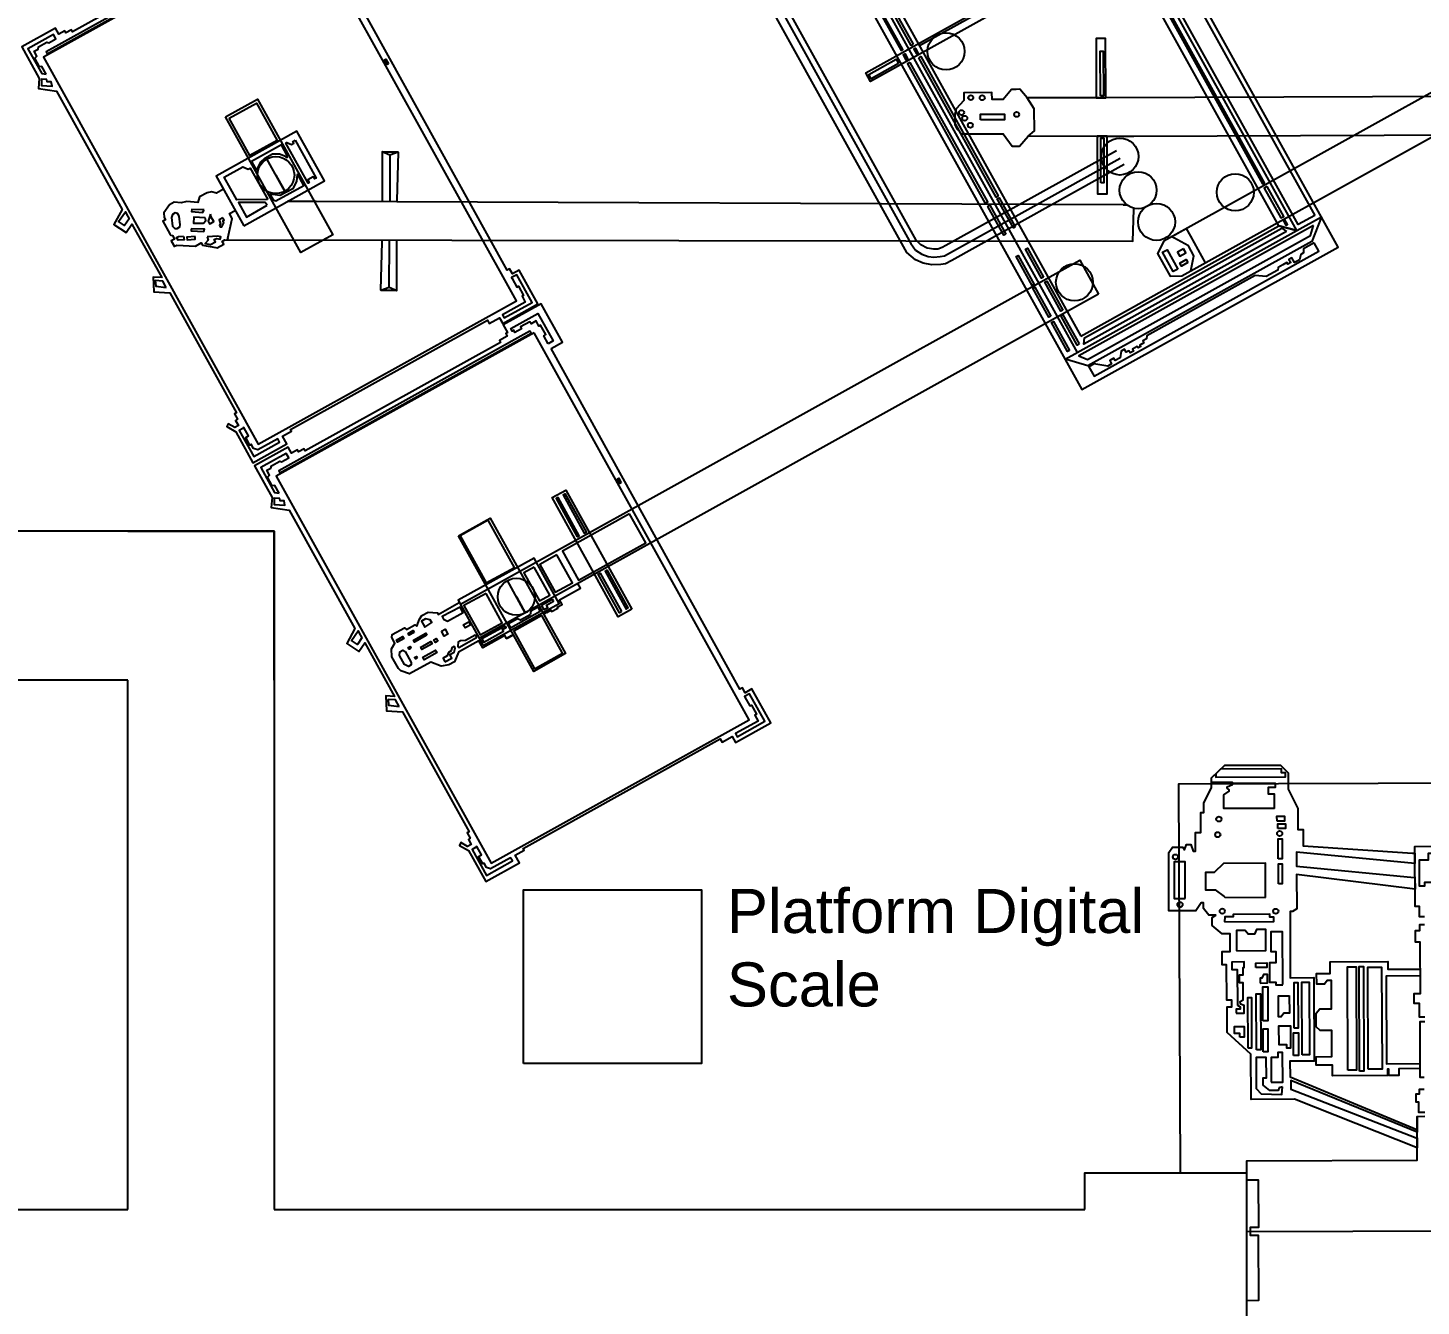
# Model space of a CAD drawing. Header units: millimetres. Extents: x 3191 to 879702, y -27549 to 222194.
# Drawn here: x 156491 to 165978, y 18186 to 26887 of the extents above; entities that cross this region are included whole.
import ezdxf

# ---------------------------------------------------------------- set-up
doc = ezdxf.new("R2010")
doc.units = ezdxf.units.MM
doc.header["$MEASUREMENT"] = 0
for name, color, linetype in [('Granulator', 11, 'Continuous'), ('Grater', 130, 'Continuous'), ('Worker-Walkway', 8, 'Continuous')]:
    doc.layers.add(name, color=color, linetype=linetype)
doc.styles.get("Standard").update_dxf_attribs({"font": 'arial.ttf'})

msp = doc.modelspace()

# ---------------------------------------------------------------- linework, layer by layer
at = {"layer": 'Granulator'}
for points in [[(163902.564, 26050.06335), (162740.91356, 25404.86068), (162717.09122, 25391.6293), (162686.36514, 25379.45199), (162660.12516, 25380.20919), (162614.43748, 25388.01793), (162571.52245, 25410.75712), (162538.56448, 25440.38494), (159786.86227, 30394.66712), (159780.3898, 30406.32043), (159761.94993, 30432.32298), (159720.50985, 30470.23577), (159666.98485, 30491.4443), (159632.18885, 30506.02944), (159603.39086, 30509.91469), (159554.7044, 30511.58981), (159507.91355, 30503.88622), (159459.24963, 30476.85736), (156442.93678, 28801.54004)], [(156469.17455, 28754.30044), (156469.17455, 28754.30044), (159481.51569, 30427.4118), (159508.06858, 30442.15978), (159570.3938, 30459.22672), (159623.5551, 30452.47882), (159687.39775, 30429.28116), (159731.11348, 30396.44823), (159752.03771, 30373.05851), (162503.62875, 25418.97649), (162533.68198, 25374.39773), (162577.53733, 25346.17572), (162620.86302, 25330.5992), (162659.27948, 25326.27504), (162702.20335, 25330.39177), (162731.95334, 25335.80863), (163929.00968, 26000.67641)], [(163955.86828, 25955.50755), (162782.08957, 25303.56861), (162739.81915, 25280.09082), (162706.70134, 25275.88347), (162644.80988, 25274.11444), (162586.77598, 25285.82883), (162534.00158, 25308.49836), (162474.69299, 25358.2549), (159713.16661, 30330.22493), (159699.46739, 30354.8896), (159673.99181, 30379.28879), (159647.02941, 30394.39409), (159610.53486, 30407.8921), (159566.24546, 30409.58981), (159536.29255, 30398.92999), (159475.29335, 30365.04987), (156494.17853, 28709.28221)], [(170988.74129, 29191.87592), (167855.62985, 27451.68645), (167837.50776, 27484.31423), (167815.3805, 27472.02433), (167804.66694, 27491.31348), (167518.89715, 27332.59153), (167528.59037, 27315.13944), (167517.10451, 27308.75997), (167536.23587, 27274.31506), (164225.23309, 25435.32137), (164183.10832, 25349.94669), (164268.26873, 25196.62024), (164348.48906, 25199.50772), (167665.93362, 27042.0793), (167691.36641, 26996.28901), (167997.20033, 27166.15496), (167971.75442, 27211.96886), (171075.93835, 28936.09144)], [(158124.40319, 27597.58776), (156794.59292, 26858.98593), (156786.65044, 26873.2859), (156749.28763, 26852.53388), (156741.63609, 26866.31006), (156701.51729, 26844.02732), (156678.90273, 26884.74353), (156448.76217, 26756.9191), (156568.03339, 26542.1781), (156563.1705, 26472.98156), (156684.62816, 26456.32017), (157132.05905, 25650.74649), (157076.61646, 25547.64436), (157160.05987, 25493.92185), (157199.28176, 25551.21498), (157401.6569, 25186.85014), (157343.35584, 25190.62275), (157347.22335, 25089.47375), (157456.67094, 25083.12005), (157910.60682, 24265.83451), (157897.60316, 24258.61203), (157917.93569, 24222.00448), (157904.58995, 24214.592), (157924.06105, 24179.5354), (157898.92299, 24165.57325), (157853.59058, 24192.35482), (157845.17367, 24173.87786), (157905.84613, 24137.75497), (158022.96667, 23926.88614), (158253.25459, 24054.79242), (158224.13404, 24107.22231), (158284.96307, 24141.00791), (158278.41522, 24152.79693), (159619.95116, 24897.91141), (159632.61197, 24875.11634), (159702.00544, 24913.65878), (159723.90276, 24874.2339), (159964.03662, 25007.60879), (159835.97813, 25238.17077), (159789.54916, 25212.38324), (159770.42345, 25246.818), (159753.44984, 25237.39054), (158469.17654, 27556.49918)], [(163082.77399, 26996.03197), (163102.46849, 27006.97068), (163085.65941, 27037.23446), (163056.39878, 27020.98255), (163048.90076, 27034.4823), (162562.32116, 26764.22677)], [(156615.69816, 26571.8366), (156586.70316, 26624.04045), (156569.47599, 26621.64074), (156536.90114, 26680.28991), (156551.51657, 26693.46718), (156532.85901, 26727.05906), (156560.26185, 26742.27912), (156563.91902, 26756.96022), (156620.6553, 26788.47263), (156632.90234, 26783.89006), (156681.5803, 26810.92673), (156664.75602, 26841.21788), (156491.32192, 26744.88929), (156584.75067, 26576.67618), (156615.69816, 26571.8366)], [(158945.75434, 26642.23715), (158936.6645, 26637.18848), (158919.28232, 26668.4841), (158928.37216, 26673.53277), (158945.75434, 26642.23715)], [(156620.59504, 26534.92075), (156582.74037, 26536.24347), (156583.445, 26493.20403), (156655.03588, 26490.37952), (156649.52761, 26518.52276), (156622.7398, 26519.66701), (156620.59504, 26534.92075)], [(158261.72169, 26009.68135), (158217.14375, 26089.94138), (158013.07366, 25976.59698)], [(158309.97351, 26121.81004), (158452.99451, 25864.30893), (158441.70391, 25858.03792), (158433.34547, 25873.08682), (158396.54579, 25852.64758), (158406.52953, 25834.67242), (158399.00276, 25830.49191), (158247.85551, 26102.62388), (158253.29117, 26105.64294), (158285.29778, 26093.33573), (158301.60651, 26102.39391), (158295.33749, 26113.68092), (158309.97351, 26121.81004)], [(158013.07366, 25976.59698), (158044.18531, 25920.58222), (158055.01277, 25926.596), (158075.79895, 25974.21143), (158104.4422, 25999.56372), (158156.29104, 26028.36154), (158203.33803, 26028.30948), (158244.85814, 26014.24179), (158250.87052, 26003.41684), (158261.82253, 26009.4998)], [(158179.15605, 25884.38039), (158240.35997, 25774.18625), (158117.95214, 25994.57453)], [(159012.46451, 26039.45901), (158902.89098, 26041.75163), (158902.99751, 25717.59542), (158903.00249, 25702.44557)], [(158902.89098, 26041.75163), (159012.46451, 26039.45901), (159003.57847, 25711.5441), (159003.32104, 25702.04439)], [(159012.46451, 26039.45901), (158955.36355, 26020.4521), (158902.89098, 26041.75163)], [(158955.36355, 26020.4521), (158954.24648, 25711.34381), (158954.21359, 25702.24077)], [(158123.2312, 25717.83605), (157912.91004, 25715.54657), (157827.21553, 25869.83464), (157953.95226, 25940.22662), (157991.13407, 25924.07779), (158005.3324, 25931.96381), (158124.01975, 25718.27402)], [(157772.97509, 25877.87454), (157822.4732, 25788.75604), (157775.19165, 25762.49497), (157741.44224, 25769.65362), (157710.63838, 25763.56768), (157660.07455, 25735.48357), (157649.01676, 25696.8237), (157571.87387, 25704.68278), (157535.3583, 25695.9756), (157485.78593, 25699.85743), (157454.18332, 25682.30474), (157415.78334, 25627.35678), (157419.56646, 25594.7358), (157427.52078, 25580.41449), (157409.82353, 25570.58511), (157457.08081, 25485.50109), (157462.92957, 25474.97072), (157474.44427, 25473.09946), (157488.24736, 25448.24779), (157467.17925, 25436.54616), (157488.2343, 25398.63774), (157496.6619, 25403.31859), (157505.93155, 25408.46713), (157630.96341, 25400.75103), (157670.99362, 25422.98457), (157680.11744, 25406.55764), (157769.47666, 25390.60255), (157778.95714, 25388.90981), (157823.83706, 25413.83697), (157812.9291, 25433.47614), (157831.46928, 25443.77371), (164014.00948, 25434.26862), (164021.77768, 25650.48881), (164022.07061, 25658.64227)], [(158141.70677, 25748.31705), (158159.95517, 25715.46185), (158178.70688, 25708.33674), (158370.12681, 25814.655), (158329.10452, 25888.51328), (158324.6346, 25886.0306), (158320.56331, 25843.18576), (158294.11336, 25791.69524), (158209.44707, 25744.66998), (158138.90435, 25753.98257), (158141.70677, 25748.31705)], [(157159.65112, 25623.59882), (157180.18508, 25586.62861), (157149.24363, 25541.89606), (157108.10608, 25568.76669), (157154.68907, 25634.9525), (157159.65112, 25623.59882)], [(157527.64148, 25545.08398), (157520.07365, 25605.36525), (157510.48193, 25622.6346), (157492.60075, 25627.0331), (157474.9035, 25617.20371), (157467.82959, 25596.1889), (157475.11634, 25537.40558), (157491.82348, 25520.23018), (157506.42935, 25521.72869), (157525.39056, 25532.2601), (157527.64148, 25545.08398)], [(157689.91747, 25648.99402), (157607.06152, 25649.27072), (157605.27876, 25635.60396), (157679.053, 25630.83427), (157689.91747, 25648.99402)], [(157734.98938, 25619.46402), (157717.89099, 25570.83582), (157728.18457, 25552.30282), (157733.66233, 25555.34527), (157755.99441, 25567.74893), (157739.61811, 25597.23351), (157734.98938, 25619.46402)], [(157852.56245, 25454.69044), (157851.00897, 25447.35569), (157850.24421, 25443.74485), (157852.56245, 25454.69044), (157874.21318, 25556.91427), (157881.07106, 25589.29374), (157862.80897, 25622.17357), (157902.69256, 25644.32567)], [(158120.9494, 25680.38427), (158106.55334, 25698.87061), (157923.8077, 25697.10797), (157978.26073, 25599.06841), (158120.9494, 25680.38427)], [(158441.23973, 25704.29222), (158263.84639, 25704.88469), (158256.54107, 25704.90909)], [(163948.09822, 25682.26966), (163963.1079, 25681.56155), (163974.34986, 25681.03119), (163948.09822, 25682.26966), (158453.53065, 25704.24306), (158441.23973, 25704.29222)], [(157697.90829, 25593.90868), (157619.82763, 25598.49053), (157617.89769, 25558.28717), (157687.22553, 25556.55941), (157702.16271, 25575.32776), (157697.90829, 25593.90868)], [(157817.27712, 25592.41687), (157793.68108, 25579.31118), (157801.7722, 25551.83873), (157794.46614, 25541.16694), (157799.37911, 25532.32143), (157811.50279, 25531.33957), (157825.60085, 25559.56205), (157818.34838, 25572.61971), (157826.35495, 25577.06671), (157817.27712, 25592.41687)], [(165130.54236, 25506.86023), (165008.94891, 25537.97534), (165130.54236, 25506.86023), (165298.13244, 25599.94294), (165234.33477, 25433.17634), (163709.16351, 24586.06733), (163562.04775, 24628.50278), (163553.21015, 24631.05198), (163640.48174, 24679.52427)], [(164348.48906, 25199.50772), (164409.1041, 25233.17446), (164430.56976, 25335.3956), (164393.04065, 25402.96461), (164294.36903, 25457.3921), (164279.61892, 25465.52829), (164378.63275, 25520.52245), (164407.71555, 25468.16054), (164507.78819, 25287.98548)], [(157550.83931, 25467.58079), (157554.71823, 25442.7286), (157512.96153, 25440.48004), (157502.20006, 25459.85547), (157515.26248, 25467.11059), (157550.83931, 25467.58079)], [(157629.85736, 25466.27477), (157573.12002, 25461.21663), (157576.25218, 25443.66645), (157629.57117, 25447.92768), (157629.85736, 25466.27477)], [(157603.42279, 25518.83227), (157601.64002, 25505.16551), (157689.45689, 25499.92863), (157692.17705, 25516.87121), (157603.42279, 25518.83227)], [(157711.02831, 25465.06219), (157718.09077, 25441.42764), (157698.32993, 25419.42898), (157733.81146, 25412.12948), (157767.09994, 25430.61853), (157759.14561, 25444.93984), (157774.73596, 25453.59901), (157798.93562, 25447.74952), (157804.69823, 25464.17791), (157784.66328, 25468.48247), (157711.02831, 25465.06219)], [(159003.97403, 25099.5822), (158894.4005, 25101.87482), (158903.28654, 25429.78973), (158903.54397, 25439.28944)], [(158894.4005, 25101.87482), (159003.97403, 25099.5822), (159003.8675, 25423.73841), (159003.86252, 25438.88825)], [(158951.50146, 25120.88173), (158952.61853, 25429.99001), (158952.65142, 25439.09305)], [(165249.87125, 25422.68394), (165175.8155, 25381.55198), (165177.43383, 25354.946), (165157.31993, 25343.77436), (165149.99721, 25307.41889), (165134.45451, 25298.78618), (165116.16927, 25288.63021), (165097.89521, 25321.5316), (165077.78131, 25310.35996), (165089.45637, 25289.33968), (165069.34247, 25278.16804), (165063.25111, 25289.13517), (165036.73735, 25274.40892), (165036.73735, 25274.40892), (165003.82374, 25256.12807), (165000.87364, 25237.74728), (164921.33236, 25193.56855), (164847.08601, 25200.16533), (164110.18627, 24790.87724), (164106.93033, 24768.73905), (164083.15911, 24755.53607), (164090.26563, 24742.74119), (164062.83754, 24727.50711), (164068.42125, 24717.45396), (164068.42125, 24717.45396), (164051.05033, 24707.80583), (164044.95898, 24718.77296), (164012.04536, 24700.49211), (164019.65953, 24686.78325), (163995.88875, 24673.58051), (163987.25942, 24689.11712), (163968.05941, 24678.45307), (163956.89187, 24698.55958), (163934.03543, 24685.86468), (163927.5231, 24641.58805), (163893.6956, 24622.79961), (163885.57379, 24637.42245), (163857.23138, 24621.68054), (163869.9216, 24598.83251), (163844.32217, 24584.6141), (163749.15442, 24598.7243), (163715.32647, 24579.93562), (163750.8593, 24515.9608), (165281.34318, 25366.02054), (165249.87125, 25422.68394)], [(157432.94934, 25119.7066), (157408.81839, 25163.15299), (157357.89324, 25165.97403), (157361.618, 25128.35609), (157432.94934, 25119.7066)], [(159788.35905, 25181.32672), (159821.00475, 25122.55001), (159831.64889, 25128.46197), (159866.54585, 25065.63198), (159855.90172, 25059.72002), (159877.85299, 25020.19801), (159722.74681, 24934.04909), (159734.28526, 24913.27476), (159923.3527, 25018.2864), (159819.22474, 25205.76282), (159784.7565, 25186.61851), (159788.35905, 25181.32672)], [(158894.4005, 25101.87482), (158951.50146, 25120.88173), (159003.97403, 25099.5822)], [(160054.37407, 24704.77899), (160130.57592, 24747.10294), (159985.8792, 25007.62109), (159727.9209, 24864.34617), (159756.31541, 24813.2235), (159744.62659, 24806.73131), (159754.63201, 24788.71711), (159702.02883, 24759.50031), (159709.60072, 24745.86757), (158379.79044, 24007.26574), (158371.84797, 24021.56571), (158334.48516, 24000.81369), (158326.83361, 24014.58987), (158286.71481, 23992.30713), (158264.10025, 24033.02334), (158033.95969, 23905.19892), (158153.23092, 23690.45791), (158148.36802, 23621.26137), (158269.82568, 23604.59998), (158717.25657, 22799.0263), (158661.81398, 22695.92417), (158745.25739, 22642.20166), (158784.47928, 22699.49479), (158986.85442, 22335.12995), (158928.55336, 22338.90257), (158932.42087, 22237.75356), (159041.86846, 22231.39986), (159495.80434, 21414.11432), (159482.80068, 21406.89184), (159503.13322, 21370.28429), (159489.78747, 21362.87181), (159509.25857, 21327.81521), (159484.12051, 21313.85306), (159438.7881, 21340.63463), (159430.37119, 21322.15767), (159491.04365, 21286.03478), (159608.16419, 21075.16595), (159838.45211, 21203.07223), (159809.33156, 21255.50212), (159870.16059, 21289.28772), (159863.61275, 21301.07674), (161205.14868, 22046.19122), (161217.80949, 22023.39615), (161287.20296, 22061.93859), (161309.10029, 22022.51371), (161549.23415, 22155.8886), (161421.17565, 22386.45058), (161374.74669, 22360.66305), (161355.62097, 22395.09781), (161338.64736, 22385.67035), (160054.37407, 24704.77899)], [(160034.20599, 24735.61236), (160003.24004, 24791.36476), (160016.47439, 24798.71536), (159981.13473, 24862.3424), (159970.73619, 24856.56685), (159951.31677, 24891.5304), (159916.97046, 24872.45381), (159909.27278, 24886.31304), (159844.67641, 24850.435), (159851.32434, 24838.46578), (159807.21016, 24813.96393), (159799.51247, 24827.82316), (159788.48415, 24821.69782), (159778.16208, 24840.28211), (159963.12711, 24943.01519), (160066.52196, 24756.85869), (160034.20599, 24735.61236)], [(157954.4761, 24159.81942), (157930.0073, 24146.22899), (158028.22069, 23969.4014), (158204.60375, 24067.36789), (158192.71639, 24088.77041), (158056.60562, 24013.17191), (158027.72511, 24023.1364), (158011.59209, 24052.18297), (158002.41541, 24047.08607), (157973.82881, 24098.55461), (157993.20053, 24109.31403), (157961.86626, 24165.72957), (157956.92795, 24162.98674), (157954.4761, 24159.81942)], [(158200.89569, 23720.11641), (158171.90068, 23772.32026), (158154.67352, 23769.92056), (158122.09866, 23828.56972), (158136.7141, 23841.74699), (158118.05653, 23875.33887), (158145.45938, 23890.55893), (158149.11654, 23905.24003), (158205.85282, 23936.75244), (158218.09986, 23932.16987), (158266.77782, 23959.20654), (158249.95354, 23989.49769), (158076.51944, 23893.1691), (158169.94819, 23724.95599), (158200.89569, 23720.11641)], [(160530.95186, 23790.51696), (160521.86202, 23785.46829), (160504.47984, 23816.76392), (160513.56968, 23821.81258), (160530.95186, 23790.51696)], [(158205.79257, 23683.20056), (158167.93789, 23684.52328), (158168.64252, 23641.48384), (158240.23341, 23638.65933), (158234.72513, 23666.80257), (158207.93733, 23667.94682), (158205.79257, 23683.20056)], [(159816.63919, 23014.13618), (159877.84311, 22903.94204), (159755.43528, 23124.33032)], [(160025.16631, 22907.32913), (160051.96656, 22922.21449), (160057.08902, 22912.99179), (160098.38758, 22935.92979), (160094.48478, 22942.95655), (160127.87501, 22961.50211), (160110.55586, 22992.68426), (160254.66091, 23072.72293), (160236.52897, 23105.36844)], [(159781.5438, 22747.28822), (159749.03247, 22729.23081), (159796.60252, 22755.65212), (159749.03247, 22729.23081), (159737.81166, 22749.43323), (159587.55608, 22665.97843), (159560.72385, 22714.28832), (159422.76933, 22637.66576), (159394.58961, 22571.44392), (159355.92687, 22549.9699), (159303.89452, 22541.18316), (159233.86058, 22568.94628), (159090.19498, 22489.15168), (159029.48284, 22509.44899), (159013.96516, 22524.96638), (158969.32621, 22605.33625), (158966.06998, 22659.84471), (158989.1183, 22699.08085), (158967.8966, 22737.2893), (158970.63491, 22757.19967), (159054.11092, 22803.56383), (159069.23833, 22791.85287), (159125.91321, 22823.33117), (159139.57805, 22814.25556), (159156.38123, 22862.66516), (159172.25007, 22885.84588), (159215.74499, 22910.00378), (159279.43866, 22904.0046), (159284.80516, 22894.34253), (159428.46495, 22974.1339)], [(160062.27958, 22996.46636), (159988.90914, 22955.71503), (160004.76434, 22927.16865), (160030.24624, 22941.32178), (160021.46503, 22957.13186), (160069.35356, 22983.73006), (160062.27958, 22996.46636)], [(159244.60987, 22833.31765), (159230.83225, 22858.12348), (159199.22182, 22864.36947), (159171.37338, 22848.90192), (159194.03004, 22808.1099), (159241.24204, 22839.38124)], [(159452.24995, 22908.97357), (159433.1144, 22943.42603), (159310.66346, 22879.38184), (159320.15485, 22862.29313), (159346.92228, 22847.22683), (159453.62768, 22906.49303), (159452.24995, 22908.97357)], [(159964.69635, 22943.41601), (159914.61144, 22915.59791), (159910.89531, 22892.27165), (159844.5543, 22855.4246), (159825.08164, 22863.5729), (159762.6948, 22828.92206), (159777.08655, 22803.01055), (159979.18483, 22915.25976), (159964.69635, 22943.41601)], [(160025.16631, 22907.32913), (160002.8947, 22894.95905)], [(158744.84864, 22771.87864), (158765.3826, 22734.90842), (158734.44115, 22690.17587), (158693.3036, 22717.0465), (158739.88659, 22783.23231), (158744.84864, 22771.87864)], [(159740.58057, 22814.91526), (159582.41666, 22727.06803), (159594.61311, 22705.10903), (159729.05291, 22779.77944), (159722.22271, 22792.07683), (159747.26516, 22805.98588), (159740.58057, 22814.91526)], [(159330.29652, 22571.0439), (159376.6176, 22596.7715), (159363.45233, 22620.47482), (159394.0585, 22637.47407), (159400.09899, 22664.27159), (159393.66938, 22675.84773), (159376.85103, 22666.5065), (159373.07745, 22646.01755), (159353.77678, 22635.29759), (159345.92897, 22611.10312), (159318.08054, 22595.63557), (159330.29652, 22571.0439)], [(159544.79223, 22739.58747), (159536.98489, 22753.64415), (159471.36226, 22717.1961), (159435.67535, 22713.24379), (159420.51041, 22704.8209), (159419.12537, 22678.08495), (159424.17724, 22668.98935), (159546.323, 22736.83142), (159544.79223, 22739.58747)], [(159059.82475, 22641.61291), (159101.46393, 22566.64394), (159100.44922, 22550.93308), (159081.42398, 22540.3661), (159054.62453, 22552.89047), (159020.63967, 22614.07827), (159022.51555, 22639.2837), (159044.84851, 22651.68785), (159059.82475, 22641.61291)], [(159018.14686, 22267.98641), (158994.01591, 22311.4328), (158943.09076, 22314.25384), (158946.81553, 22276.6359), (159018.14686, 22267.98641)], [(161373.55657, 22329.60653), (161406.20227, 22270.82983), (161416.84641, 22276.74178), (161451.74338, 22213.91179), (161441.09924, 22207.99983), (161463.05052, 22168.47782), (161307.94433, 22082.3289), (161319.48279, 22061.55457), (161508.55022, 22166.56621), (161404.42226, 22354.04263), (161369.95403, 22334.89832), (161373.55657, 22329.60653)], [(159539.67362, 21308.09923), (159515.20482, 21294.5088), (159613.41822, 21117.68121), (159789.80128, 21215.6477), (159777.91391, 21237.05022), (159641.80315, 21161.45173), (159612.92263, 21171.41621), (159596.78961, 21200.46278), (159587.61294, 21195.36588), (159559.02633, 21246.83442), (159578.39805, 21257.59384), (159547.06379, 21314.00938), (159542.12547, 21311.26655), (159539.67362, 21308.09923)]]:
    msp.add_lwpolyline(points, dxfattribs=at)
for points in [[(163540.21701, 28764.96895), (161795.41016, 27795.87016), (163667.89692, 24424.56503), (165412.70377, 25393.66383)], [(163722.5515, 28041.86709), (162228.58834, 27212.09164), (163636.5792, 24677.08478), (165130.54236, 25506.86023)], [(163659.64996, 24788.54914), (165008.94891, 25537.97534), (163668.46203, 27951.44516), (162319.16309, 27202.01896)], [(164387.49162, 27720.69687), (162229.28634, 26521.98876), (162196.54031, 26580.94611), (164354.74559, 27779.65422)], [(158353.41698, 27663.24577), (156596.12916, 26687.21481), (158059.6948, 24052.14872), (159816.98262, 25028.17968)], [(156621.52684, 26709.69961), (158331.50257, 27659.45253), (158324.17346, 27672.64817), (156614.19773, 26722.89525)], [(165253.4589, 25610.17313), (165140.5556, 25547.4645), (164046.66483, 27516.95216), (164159.56813, 27579.66079)], [(163996.59836, 27479.897), (163982.65002, 27472.14983), (164897.93786, 25824.2265), (164911.8862, 25831.97367)], [(162519.4278, 26774.87336), (162505.37245, 26767.06675), (162297.96762, 27140.48726), (162312.02297, 27148.29387)], [(162243.39155, 27106.30471), (162233.77543, 27100.96373), (162437.89486, 26733.45839), (162447.51098, 26738.79937)], [(162419.05168, 26643.65288), (162233.38142, 26540.5281), (162216.95345, 26570.10573), (162402.6237, 26673.23051)], [(162464.59735, 26711.52241), (162449.80257, 26703.3051), (162468.28442, 26670.02959), (162483.0792, 26678.24689)], [(162536.10287, 26748.33486), (162522.78783, 26740.93943), (162540.44808, 26709.14316), (162553.76312, 26716.53859)], [(162557.56845, 26683.61517), (162571.62292, 26691.42129), (163098.40947, 25742.97228), (163084.355, 25735.16616)], [(162499.35389, 26651.9462), (162481.13545, 26641.82733), (163009.14795, 25691.17108), (163027.36639, 25701.28995)], [(157837.0257, 26281.42077), (158053.8144, 26401.82932), (158566.56272, 25478.65535), (158349.77403, 25358.2468)], [(157861.8799, 26270.79328), (158047.03001, 26373.62916), (158187.55797, 26120.61662), (158002.40786, 26017.78074)], [(157960.61078, 25540.04723), (158509.38494, 25845.76763), (158321.74925, 26183.59493), (157772.97509, 25877.87454)], [(164929.85835, 25807.44142), (164909.79193, 25796.29615), (165023.05632, 25592.37011), (165043.12274, 25603.51538)], [(163214.10694, 25532.50639), (163200.90507, 25525.17383), (163091.41294, 25722.30814), (163104.6148, 25729.6407)], [(163149.35813, 25481.84832), (163136.15626, 25474.51575), (163026.66413, 25671.65006), (163039.86599, 25678.98263)], [(165243.81116, 25541.47449), (163647.28431, 24654.73322), (163705.79808, 24629.3182), (165224.68895, 25472.93898)], [(165061.23903, 25501.30276), (163680.67021, 24734.50867), (163685.43645, 24777.13964), (165028.64509, 25523.18318)], [(165050.17548, 25578.9994), (165039.58485, 25573.11716), (165056.29594, 25543.02981), (165066.88657, 25548.91205)], [(163342.10551, 25140.66053), (163328.90364, 25133.32797), (163219.41151, 25330.46228), (163232.61337, 25337.79485)], [(163405.72518, 25190.62456), (163392.52331, 25183.292), (163283.03118, 25380.42631), (163296.23304, 25387.75888)], [(164321.90285, 25244.76906), (164290.14764, 25227.13162), (164216.91148, 25358.98914), (164248.66668, 25376.62658)], [(164360.11245, 25383.14439), (164319.40041, 25360.53215), (164334.3189, 25333.67227), (164375.03094, 25356.2845)], [(163781.21284, 25074.15304), (159565.43686, 22732.63116), (159436.79243, 22964.24808), (163652.56841, 25305.76996)], [(164389.57724, 25289.8121), (164345.60829, 25265.39091), (164334.75852, 25284.9253), (164378.72747, 25309.34648)], [(163538.13909, 24964.68116), (163524.93722, 24957.34859), (163415.44509, 25154.4829), (163428.64695, 25161.81547)], [(163456.79939, 24924.45425), (163443.59753, 24917.12169), (163334.1054, 25114.256), (163347.30726, 25121.58857)], [(163583.0571, 24691.30194), (163569.85524, 24683.96937), (163460.36311, 24881.10369), (163473.56497, 24888.43625)], [(163648.33039, 24735.18626), (163635.12853, 24727.85369), (163525.6364, 24924.988), (163538.83826, 24932.32057)], [(159938.6145, 24811.52558), (158181.32668, 23835.49462), (159644.89233, 21200.42853), (161402.18014, 22176.45949)], [(158206.72437, 23857.97942), (159916.7001, 24807.73234), (159909.37099, 24820.92798), (158199.39526, 23871.17506)], [(160602.90535, 22929.80746), (160510.56522, 22878.52), (160060.46031, 23688.90811), (160152.80043, 23740.19557)], [(160231.88311, 23422.35423), (160245.44989, 23429.88948), (160100.86233, 23690.21109), (160087.29555, 23682.67585)], [(160149.44469, 23717.19465), (160134.56395, 23708.92961), (160279.39453, 23448.17044), (160294.27527, 23456.43548)], [(159422.22323, 23429.70058), (159639.01192, 23550.10913), (160151.76024, 22626.93516), (159934.97155, 22506.52661)], [(159625.25897, 23535.0382), (159434.11797, 23428.87487), (159612.27241, 23108.11801), (159803.41341, 23214.28134)], [(160588.06372, 23579.40532), (160130.25176, 23325.12788), (160240.57588, 23126.49562), (160698.38784, 23380.77306)], [(159591.09699, 22681.32422), (160108.62312, 22968.76804), (159937.09942, 23277.58663), (159419.5733, 22990.14281)], [(160092.62088, 23299.59324), (159975.76079, 23234.68693), (160081.46792, 23044.3673), (160198.32801, 23109.27361)], [(159937.34362, 23216.21139), (159867.7528, 23177.55933), (159974.43178, 22985.48993), (160044.0226, 23024.142)], [(160533.07613, 22913.0702), (160519.0699, 22905.29087), (160373.51024, 23167.36271), (160387.51647, 23175.14203)], [(160434.47026, 23196.80647), (160420.46491, 23189.02763), (160564.1507, 22930.3296), (160578.15605, 22938.10844)], [(159610.22977, 23037.19344), (159459.97419, 22953.73864), (159570.96209, 22753.91127), (159721.21768, 22837.36607)], [(159990.09621, 22886.46016), (159798.98152, 22780.31145), (159940.94823, 22524.70852), (160132.06292, 22630.85724)], [(159121.34937, 22770.55745), (159087.71092, 22751.87401), (159080.51592, 22764.82818), (159114.15438, 22783.51162)], [(159306.4928, 22778.92823), (159331.85891, 22793.01705), (159350.68841, 22759.11562), (159325.3223, 22745.0268)], [(159455.49611, 22823.0983), (159494.09745, 22844.53822), (159505.73196, 22823.59095), (159467.13062, 22802.15104)], [(159052.08098, 22730.28133), (159008.24134, 22705.93197), (159000.74004, 22719.43762), (159044.57968, 22743.78698)], [(159098.96073, 22664.71459), (159086.55353, 22657.8234), (159080.27695, 22669.12403), (159092.68414, 22676.01522)], [(159207.78681, 22753.28956), (159122.86439, 22706.12204), (159115.36335, 22719.62724), (159200.28576, 22766.79476)], [(159163.53323, 22669.92434), (159235.4976, 22709.89471), (159244.07033, 22694.46001), (159172.10596, 22654.48963)], [(159281.01624, 22711.73471), (159265.85131, 22703.31181), (159255.59454, 22721.77854), (159270.75947, 22730.20143)], [(159142.10319, 22597.4332), (159129.97054, 22590.69449), (159124.15329, 22601.16813), (159136.28594, 22607.90683)], [(159276.76897, 22633.63934), (159189.36424, 22585.09309), (159179.71982, 22602.45731), (159267.12456, 22651.00355)], [(159866.40257, 19836.85849), (159866.40257, 21019.5), (161078.40632, 21019.5), (161078.40632, 19836.85849)]]:
    msp.add_lwpolyline(points, close=True, dxfattribs=at)
for centre in [(162742.50592, 26726.55037), (163926.56, 26010.84194), (158179.15605, 25884.38039), (164050.56569, 25781.42948), (164711.87799, 25767.46736), (164176.00519, 25565.55681), (163617.20404, 25154.80795), (159816.63919, 23014.13618)]:
    msp.add_circle(centre, 126.05026, dxfattribs=at)
at = {"layer": 'Grater'}
for points in [[(166857.9961, 26421.08378), (163830.57671, 26410.46555), (163829.16236, 26813.71816), (163764.17947, 26813.49025), (163765.59059, 26411.1585), (163830.57671, 26410.46555), (163765.59059, 26411.1585), (163295.37707, 26409.50929), (163246.12183, 26468.21851), (163220.99659, 26468.13039), (163187.2589, 26468.01206), (163131.70588, 26399.732), (163055.6848, 26399.46536), (163055.52127, 26446.09143), (162863.46567, 26445.41782), (162863.65498, 26391.44334), (162812.35408, 26335.43353), (162802.66463, 26299.83089), (162802.9185, 26227.45014), (162818.36147, 26196.23206), (162848.51675, 26164.45516), (163132.3718, 26165.45074), (163193.97742, 26081.64026), (163243.64928, 26081.81448), (163300.7643, 26148.90266), (163771.89025, 26150.55506), (163773.27132, 25756.79255), (163840.70219, 25757.02906), (163839.32541, 26149.57074), (163771.89453, 26149.33424), (164020.18703, 26150.20509), (166859.75097, 26160.16443)], [(163300.7643, 26148.90266), (163344.18568, 26186.26705), (163343.66395, 26335.01968), (163295.37707, 26409.50929)], [(165950.6354, 19477.31001), (165951.01589, 19368.82659), (165090.35066, 19722.46656), (165090.5636, 19661.75474), (165943.48049, 19330.82127), (165951.1491, 19330.84817), (165951.38302, 19264.15265), (165114.61457, 19594.16295), (164819.44743, 19593.1277), (164818.37226, 19899.67281), (164657.6166, 20048.66835), (164657.0023, 20223.817), (164688.76148, 20223.92839), (164688.60651, 20268.11213), (164654.03483, 20267.99087), (164653.19213, 20508.26038), (164623.11696, 20508.15489), (164622.79406, 20600.2199), (164676.66546, 20600.40885), (164676.24331, 20720.77105), (164623.2689, 20720.58525), (164555.72525, 20777.38667), (164555.5394, 20830.37683), (164578.82436, 20847.535), (164533.03743, 20847.37441), (164496.31258, 20891.90813), (164496.17868, 20930.08484), (164480.91251, 20930.03129), (164443.84155, 20876.8988), (164260.67068, 20876.25635), (164259.27662, 21273.72339), (164285.63623, 21310.19673), (164354.32241, 21310.43763), (164367.41096, 21291.1675), (164379.40562, 21328.03369), (164408.5838, 21328.13603), (164424.90605, 21282.8309), (164440.61782, 21282.88601), (164440.17202, 21409.99008), (164477.43467, 21410.12077), (164476.95663, 21546.41618), (164497.65682, 21546.48878), (164497.43627, 21609.37013), (164550.48877, 21715.99274), (164550.25877, 21781.5685), (164641.53916, 21867.21285), (165019.05564, 21868.53693), (165072.21894, 21814.86942), (165072.608, 21703.94351), (165137.26655, 21572.13066), (165137.76431, 21430.21314), (165174.12997, 21430.34069), (165174.52377, 21318.06173), (165918.18977, 21268.22743), (165935.02911, 21268.2865), (165935.27354, 21198.59329), (165128.44796, 21276.51527), (165128.78817, 21179.51633), (165929.03256, 21102.2128), (165935.6115, 21102.23588), (165935.88818, 21023.35134), (165129.51424, 21124.30018), (165130.33633, 20889.9094), (165101.73383, 20872.52262), (165084.89938, 20872.46358), (165086.48216, 20421.18989), (165246.17508, 20421.74998), (165248.16642, 19853.98658), (165084.44574, 19853.41236), (165084.82403, 19745.55411), (165948.46841, 19388.72857), (165950.94606, 19388.73726)], [(164980.25133, 21573.71452), (164634.34935, 21572.50132), (164634.01778, 21667.03913), (164669.37626, 21690.3284), (164669.33977, 21700.7328), (164656.07418, 21711.07915), (164656.041, 21720.53876), (164694.25837, 21737.21275), (164694.21361, 21749.97331), (164550.37135, 21749.46881), (164550.25877, 21781.5685), (164579.6058, 21809.10352), (164579.68602, 21786.23245), (165054.24623, 21787.8969), (165054.14723, 21816.1241), (165025.93549, 21816.02515), (165025.84062, 21843.07428), (164614.27359, 21841.63077)], [(164337.964, 19092.44883), (164328.67421, 21741.11293), (168401.98866, 21755.39947), (168412.69396, 18703.15309), (164788.16733, 18690.44061)], [(164980.25133, 21573.71452), (164979.91014, 21670.9934), (164937.52598, 21670.84474), (164937.36033, 21718.07282), (164985.90767, 21718.24309), (164985.81938, 21743.41777), (164692.02955, 21742.38734)], [(165999.59745, 20834.67844), (165966.17132, 20834.5612), (165965.92314, 20905.32201), (165936.30251, 20905.21812), (165934.86743, 21314.38178), (166294.74357, 21315.64399)], [(166070.94064, 21070.08554), (166001.50793, 21069.84202), (166001.59793, 21044.18092), (165966.26237, 21044.05699), (165965.63362, 21223.32307), (166026.92977, 21223.53805), (166026.77067, 21268.89987), (166222.85239, 21269.5876), (166222.99722, 21228.29656), (166071.63761, 21227.76569), (166072.19064, 21070.08992)], [(164918.64079, 20966.83934), (164917.82332, 21199.91207), (164632.99181, 21198.91307), (164568.57592, 21137.78794), (164509.20685, 21137.57971), (164509.62348, 21018.79217), (164575.75758, 21019.02413), (164636.79214, 20973.37425), (164642.07881, 20969.20532), (164918.64079, 20966.83934)], [(164638.94232, 20802.52345), (164975.21469, 20803.70288), (164975.10979, 20833.60972), (164946.71287, 20833.51012), (164946.64471, 20852.94257), (164697.80269, 20852.06979), (164697.86038, 20835.62336), (164640.32, 20835.42155), (164638.94232, 20802.52345)], [(166002.01376, 20152.09736), (165966.91855, 20151.97427), (165966.59346, 20244.66294), (165929.85142, 20244.53407), (165929.6071, 20314.19144), (165972.38009, 20314.34146), (165971.15943, 20662.37004), (165938.80151, 20662.25655), (165938.52261, 20741.77442), (165969.23371, 20741.88213), (165969.08944, 20783.01449), (165999.77828, 20783.12213)], [(164719.78122, 20604.81753), (164920.04117, 20605.51992), (164919.53446, 20749.99188), (164856.25335, 20749.76993), (164842.9629, 20717.70488), (164799.78592, 20717.55344), (164778.84967, 20743.53801), (164719.29541, 20743.32913), (164719.78122, 20604.81753)], [(165035.07315, 20373.97921), (165033.81201, 20733.54948), (164954.60502, 20733.27167), (164955.07173, 20600.20723), (164988.69433, 20600.32515), (164988.96962, 20521.83719), (164944.88407, 20521.68257), (164945.3403, 20391.60414), (164988.67932, 20391.75615), (164988.7501, 20371.5772), (165035.08101, 20371.73969)], [(164717.46175, 20180.43964), (164771.81348, 20180.63027), (164771.63417, 20231.75417), (164746.51901, 20241.41742), (164746.45379, 20260.01005), (164765.92438, 20270.76282), (164765.52014, 20386.01613), (164740.89636, 20385.92977), (164740.704, 20440.77453), (164765.32778, 20440.86089), (164765.15338, 20490.5851), (164772.83855, 20490.61205), (164772.70707, 20528.10058), (164688.32069, 20527.80461), (164688.49934, 20476.86733), (164725.45527, 20476.99695), (164726.30375, 20235.0828), (164744.97234, 20222.0493), (164745.02642, 20206.62931), (164717.38181, 20206.53235), (164717.47332, 20180.43968)], [(165971.7405, 19741.62512), (165971.52799, 19802.21479), (165826.12755, 19801.70482), (165826.29148, 19754.96663), (165757.50691, 19754.72538), (165757.35305, 19798.59419), (165747.6077, 19798.56001), (165747.75854, 19755.55434), (165374.58232, 19754.24548), (165374.33085, 19825.94492), (165263.38203, 19825.55578), (165263.17887, 19883.47987), (165369.50964, 19883.85281), (165368.88216, 20062.7573), (165290.0629, 20062.48086), (165263.03982, 20086.47281), (165262.71573, 20178.87608), (165287.53962, 20209.36026), (165366.9318, 20209.63871), (165366.25473, 20402.68014), (165338.45966, 20402.58265), (165320.20706, 20377.86035), (165266.32409, 20377.67136), (165266.0747, 20448.77593), (165358.0768, 20449.09861), (165357.79325, 20529.94272), (165750.06086, 20531.31854), (165750.24426, 20479.02823), (165971.79975, 20479.8053)], [(164880.61192, 20384.92677), (164931.2368, 20385.10433), (164931.03565, 20442.45688), (164904.23015, 20442.36286), (164893.89392, 20417.74998), (164880.87312, 20417.70431), (164880.98808, 20384.92809)], [(165971.79975, 20479.8053), (165971.96437, 20432.86883), (165740.06747, 20432.05548), (165742.16019, 19835.38835), (165971.40882, 19836.19241)], [(165079.87363, 20298.99506), (165080.29096, 20180.00923), (165041.88248, 20179.87451), (165024.38339, 20154.81659), (165006.33366, 20154.75329), (165005.8303, 20298.26879), (165079.87527, 20298.5285)], [(165997.64464, 19741.71598), (165971.7405, 19741.62512), (165970.40118, 20123.4846), (166002.11372, 20123.59583)], [(164743.11253, 20016.41322), (164743.02776, 20040.58131), (164705.8635, 20040.45096), (164705.6956, 20088.32057), (164773.05656, 20088.55682), (164773.30595, 20017.45226), (164743.10926, 20017.34635)], [(165089.89586, 19949.4868), (165089.39901, 20091.14771), (165007.48369, 20090.8604), (165007.91721, 19967.25557), (165061.60343, 19967.44387), (165061.68951, 19942.90253), (165089.45565, 19942.99992), (165089.89586, 19949.4868)], [(165034.24407, 19678.12048), (165011.50326, 19672.46519), (165005.06709, 19652.92828), (164947.92601, 19652.72787), (164902.26912, 19689.74179), (164902.09145, 19740.39912), (164923.92589, 19740.4757), (164923.44016, 19878.96397), (164854.22157, 19878.7212), (164854.96646, 19666.34064), (164888.54261, 19630.20583), (165028.39238, 19625.58738), (165034.24407, 19678.12048)], [(164957.48248, 19709.91635), (165035.06331, 19710.18845), (165034.35753, 19911.4181), (165002.76617, 19911.30729), (165002.8835, 19877.85456), (164956.43106, 19877.69163), (164957.48248, 19709.91635)], [(166001.88189, 19504.41863), (165963.02568, 19504.28234), (165962.78409, 19573.16496), (165943.35598, 19573.09682), (165943.15276, 19631.03898), (165967.36556, 19631.1239), (165967.25555, 19662.48967), (165997.92213, 19662.59723)], [(164791.65913, 18048.69096), (164791.04163, 18224.74778), (164871.64712, 18225.03049), (164870.0989, 18666.45207), (164815.48657, 18666.26052), (164815.28878, 18722.65317), (164871.63696, 18722.85081), (164870.51157, 19043.71607), (164791.61967, 19043.43937), (164791.15731, 19175.26482), (165951.6805, 19179.33518), (165951.32659, 19280.24094), (165950.6354, 19477.31001), (166001.97634, 19477.49008)]]:
    msp.add_lwpolyline(points, dxfattribs=at)
for points in [[(163793.65427, 26423.70009), (163792.58933, 26727.33296), (163812.68506, 26727.40344), (163813.75001, 26423.77057)], [(162977.21584, 26259.56849), (162977.07939, 26298.4705), (163139.67014, 26299.04076), (163139.80659, 26260.13875)], [(163797.73412, 25831.53732), (163796.66917, 26135.17019), (163816.76491, 26135.24067), (163817.82985, 25831.6078)], [(164996.19917, 21486.66162), (164996.08233, 21519.97439), (165047.66786, 21520.15532), (165047.7847, 21486.84255)], [(165002.94516, 21436.01566), (165002.82832, 21469.32843), (165054.41385, 21469.50936), (165054.53069, 21436.19659)], [(165004.60664, 21229.59877), (165004.12615, 21366.59402), (165030.38767, 21366.68613), (165030.86816, 21229.69087)], [(164371.15039, 20960.89492), (164370.27724, 21209.84254), (164295.81561, 21209.58138), (164296.68876, 20960.63376)], [(165006.13816, 21060.23882), (165005.65767, 21197.23408), (165031.91918, 21197.32619), (165032.39967, 21060.33093)], [(164851.94823, 20490.58625), (164851.84112, 20521.12295), (164926.29118, 20521.38407), (164926.39829, 20490.84737)], [(165477.71678, 19791.443), (165475.24891, 20495.07024), (165535.83326, 20495.28273), (165538.30113, 19791.65549)], [(165559.01305, 19785.0795), (165556.51667, 20496.83664), (165586.06521, 20496.94028), (165588.5616, 19785.18314)], [(165618.06667, 19799.33041), (165615.63771, 20491.86506), (165708.73356, 20492.19158), (165711.16252, 19799.65693)], [(164855.84182, 19929.90973), (164854.50197, 20311.92179), (164884.22991, 20312.02606), (164885.56976, 19930.014)], [(164900.20849, 20127.10999), (164899.39184, 20359.94944), (164933.30958, 20360.0684), (164934.12623, 20127.22895)], [(165113.60412, 20076.95553), (165112.51534, 20387.3848), (165138.37176, 20387.47549), (165139.46054, 20077.04622)], [(165167.43095, 19896.80292), (165165.70188, 20389.78756), (165215.93904, 20389.96376), (165217.66811, 19896.97912)], [(164799.12624, 19940.39529), (164797.91513, 20285.70032), (164822.07017, 20285.78504), (164823.28127, 19940.48001)], [(164901.87532, 19917.52042), (164901.33252, 20072.28016), (164932.92388, 20072.39096), (164933.46668, 19917.63123)], [(165108.34046, 19891.41673), (165107.79607, 20046.63137), (165142.52399, 20046.75317), (165143.06839, 19891.53853)]]:
    msp.add_lwpolyline(points, close=True, dxfattribs=at)
for centre, radius in [((162911.38739, 26411.59024), 17.00898), ((162988.65801, 26410.92215), 17.00898), ((162848.24987, 26310.34442), 17.00898), ((162869.90584, 26271.65875), 17.00898), ((163223.33206, 26297.17424), 17.00898), ((162908.20313, 26223.46021), 17.00898), ((164600.24857, 21500.82137), 17.43712), ((164593.11467, 21394.76806), 17.43712), ((165014.23071, 21402.81205), 17.43712), ((164304.22782, 21243.21567), 17.43712), ((164335.73767, 20918.41772), 17.43712), ((164623.63342, 20874.05343), 17.43712), ((164987.95025, 20873.52326), 17.43712)]:
    msp.add_circle(centre, radius, dxfattribs=at)
at = {"layer": 'Worker-Walkway'}
for points in [[(157171.49949, 22447.21739), (155530.53454, 22447.21739), (155530.53454, 23463.16658), (158166, 23463.16658), (158166, 22447.21739)], [(157171.49949, 23459.9999), (158168.49949, 23459.9999), (158168.49949, 18842.5)], [(157171.49949, 18842.5), (157171.49949, 22447.21739)], [(163687.00003, 18842.5), (163687.00003, 19092.44883), (164788.16733, 19092.44883), (164788.16733, 18076.49964), (164718.5, 18076.49964)], [(149973.99949, 18842.5), (157171.49949, 18842.5)], [(158168.49949, 18842.5), (163687.00003, 18842.5)]]:
    msp.add_lwpolyline(points, dxfattribs=at)

# ---------------------------------------------------------------- texts
at = {"insert": (161250.5, 21025.5), "char_height": 300, "attachment_point": 1}
msp.add_mtext('Platform Digital\\PScale', dxfattribs=at)

doc.saveas('drawing.dxf')
